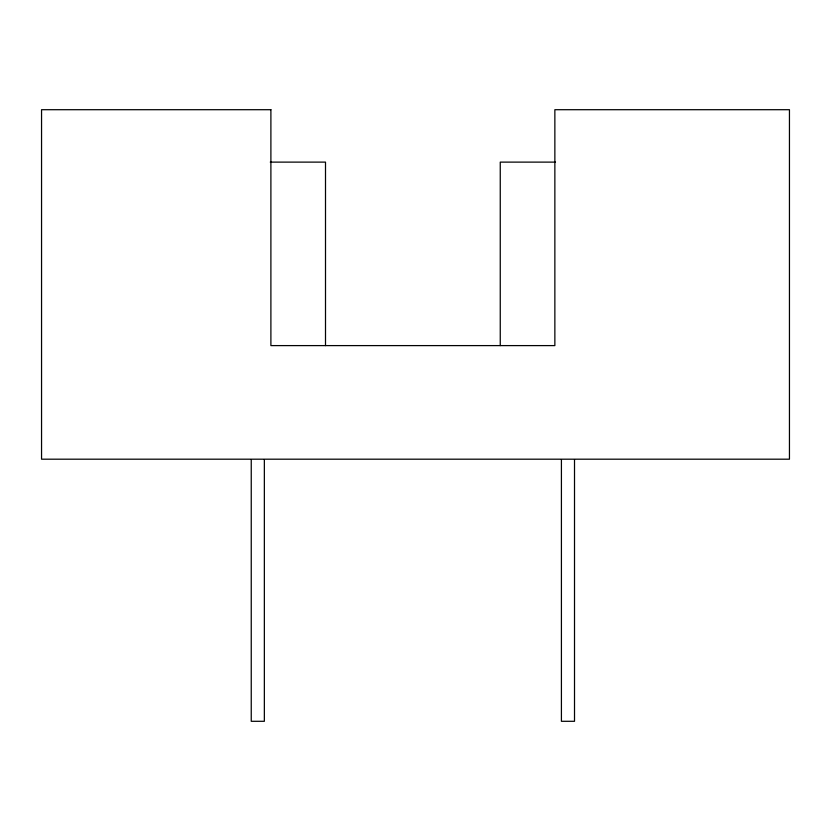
<?xml version="1.0" encoding="UTF-8"?>
<svg xmlns="http://www.w3.org/2000/svg" width="831" height="831" viewBox="0 0 831 831"><rect width="100%" height="100%" fill="white"/><g stroke="black" fill="none" stroke-linecap="round" stroke-linejoin="round"><path stroke-width="1.25" d="M270.262 162.118L325.503 162.118L325.503 345.603M555.503 162.118L500.252 162.118L500.252 345.603M574.512 459.553L574.512 721.298L561.413 721.298L561.413 459.553M264.351 459.553L264.351 721.298L251.242 721.298L251.242 459.553M270.896 109.702L41.55 109.702L41.55 459.19L789.45 459.19L789.45 109.702L554.859 109.702L554.859 345.603L270.896 345.603L270.896 109.702"/></g></svg>
